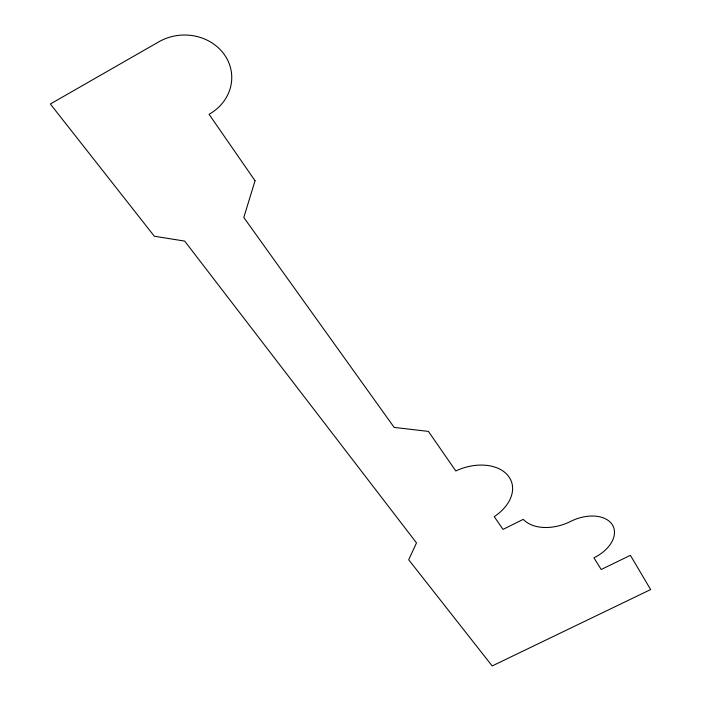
<?xml version="1.0" encoding="UTF-8"?>
<svg xmlns="http://www.w3.org/2000/svg" width="701" height="701" viewBox="0 0 701 701"><rect width="100%" height="100%" fill="white"/><g stroke="black" fill="none" stroke-linecap="round" stroke-linejoin="round"><path stroke-width="1.05" d="M255.041 180.753L243.799 217.503L394.172 427.417L428.434 431.404L455.799 470.967A42.472 28.978 -19.4 0 1 507.804 475.357A42.472 28.978 -19.4 0 1 494.249 516.637L503.003 529.404L523.244 519.353A39.729 26.428 -22 0 0 571.07 521.202A33.306 21.389 -22 0 1 612.376 524.83A33.306 21.389 -22 0 1 593.922 557.812L601.221 569.51L630.392 555.315L650.642 589.567L492.172 665.95L408.692 559.766L416.499 542.889L184.67 241.083L154.334 236.237L50.358 104.002L158.899 41.78A47.589 42.892 -2.5 0 1 224.609 54.985A47.589 42.892 -2.5 0 1 209.064 114.289L255.041 180.753"/></g></svg>
